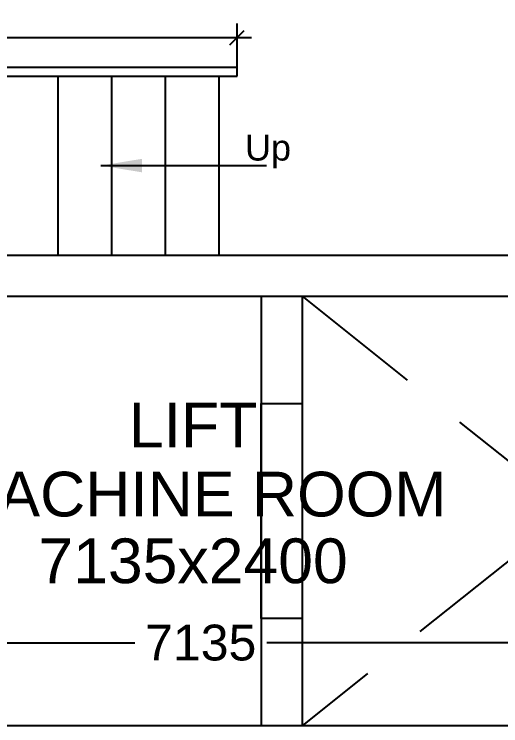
# Model space of a CAD drawing. Extents: x 7897917 to 8423973, y -6487334 to -6173396.
# Drawn here: x 8300707 to 8303425, y -6360362 to -6356386 of the extents above; entities that cross this region are included whole.
import ezdxf
from ezdxf.enums import TextEntityAlignment as Align

# ---------------------------------------------------------------- set-up
doc = ezdxf.new("R2010")
doc.units = 0
doc.header["$LTSCALE"] = 600
doc.header["$MEASUREMENT"] = 0
doc.header["$PDMODE"] = 35
doc.linetypes.add('HIDDEN2', pattern=[0.1875, 0.125, -0.0625])
doc.layers.get('0').update_dxf_attribs({"linetype": 'CONTINUOUS'})
doc.layers.get('Defpoints').update_dxf_attribs({"linetype": 'CONTINUOUS'})
for name, color, linetype in [('DOOR', 32, 'CONTINUOUS'), ('Duct', 8, 'CONTINUOUS'), ('Railing', 21, 'CONTINUOUS'), ('Room Dim', 1, 'CONTINUOUS'), ('Stairscase', 7, 'CONTINUOUS'), ('TEXT', 6, 'CONTINUOUS'), ('Walls', 7, 'CONTINUOUS'), ('Working Dim', 5, 'CONTINUOUS')]:
    doc.layers.add(name, color=color, linetype=linetype)
doc.styles.add('ari', font='arial.ttf')
doc.styles.add('ARIAL', font='arial.ttf')
doc.dimstyles.new('int. dim', dxfattribs={"dimtxt": 450, "dimasz": 80, "dimexe": 80, "dimexo": 0, "dimgap": 70, "dimtad": 0, "dimdec": 0, "dimzin": 12, "dimdsep": 46, "dimtxsty": 'ari', "dimblk": 'OBLIQUE', "dimcen": 2, "dimdle": 80, "dimclrd": 256, "dimclre": 256, "dimclrt": 6, "dimadec": 0, "dimazin": 0, "dimtfac": 1, "dimtdec": 0, "dimtix": 1, "dimtmove": 2, "dimatfit": 3, "dimfxl": 1, "dimtolj": 1, "dimtzin": 0, "dimlwd": -1, "dimlwe": -1, "dimarcsym": 0})

# ---------------------------------------------------------------- blocks, each defined once
blk = doc.blocks.new('_Oblique')
at = {"color": 0, "linetype": 'ByBlock', "lineweight": -2}
blk.add_line((-0.5, -0.5), (0.5, 0.5), dxfattribs=at)
blk = doc.blocks.new('*D2564')
at = {"layer": 'Defpoints', "color": 0, "transparency": 16777216}
for p in [(8305316.1, -6359898.2), (8298181.5, -6360081.2), (8305316.1, -6360081.2)]:
    blk.add_point(p, dxfattribs=at)
at = {"layer": 'Working Dim', "transparency": 16777216}
for p, q in [((8298181.5, -6360081.2), (8298181.5, -6359818.2)), ((8305316.1, -6360081.2), (8305316.1, -6359818.2)), ((8298101.5, -6359898.2), (8301380.3, -6359898.2)), ((8305396.1, -6359898.2), (8302117.4, -6359898.2))]:
    blk.add_line(p, q, dxfattribs=at)
at = {"layer": 'Working Dim', "transparency": 16777216, "xscale": 80, "yscale": 80, "zscale": 80, "rotation": 180}
blk.add_blockref('_Oblique', (8298181.5, -6359898.2), dxfattribs=at)
at = {"layer": 'Working Dim', "transparency": 16777216, "xscale": 80, "yscale": 80, "zscale": 80}
blk.add_blockref('_Oblique', (8305316.1, -6359898.2), dxfattribs=at)
at = {"layer": 'Working Dim', "color": 6, "transparency": 16777216, "insert": (8301748.8, -6359898.2), "char_height": 200, "attachment_point": 5, "style": 'ari'}
blk.add_mtext('\\A1;7135', dxfattribs=at)
blk = doc.blocks.new('*D2578')
at = {"layer": 'Defpoints', "color": 0, "transparency": 16777216}
for p in [(8298502, -6356517.4), (8298502, -6356681.8, 0.7), (8301952.1, -6356681.8, 0.7)]:
    blk.add_point(p, dxfattribs=at)
at = {"layer": 'Working Dim', "transparency": 16777216}
for p, q in [((8298502, -6356681.8), (8298502, -6356437.4)), ((8301952.1, -6356681.8), (8301952.1, -6356437.4)), ((8298422, -6356517.4), (8299858.8, -6356517.4)), ((8302032.1, -6356517.4), (8300595.3, -6356517.4))]:
    blk.add_line(p, q, dxfattribs=at)
at = {"layer": 'Working Dim', "transparency": 16777216, "xscale": 80, "yscale": 80, "zscale": 80, "rotation": 180}
blk.add_blockref('_Oblique', (8298502, -6356517.4), dxfattribs=at)
at = {"layer": 'Working Dim', "transparency": 16777216, "xscale": 80, "yscale": 80, "zscale": 80}
blk.add_blockref('_Oblique', (8301952.1, -6356517.4), dxfattribs=at)
at = {"layer": 'Working Dim', "color": 6, "transparency": 16777216, "insert": (8300227.1, -6356517.4), "char_height": 200, "attachment_point": 5, "style": 'ari'}
blk.add_mtext('\\A1;3450', dxfattribs=at)

msp = doc.modelspace()

# ---------------------------------------------------------------- linework, layer by layer
at = {"layer": 'DOOR', "color": 8, "linetype": 'Continuous', "elevation": 4.594}
msp.add_lwpolyline([(8302316.035, -6358561.756), (8302316.035, -6359761.756), (8302086.035, -6359761.756), (8302086.035, -6358561.756)], close=True, dxfattribs=at)
at = {"layer": 'Duct', "color": 8, "linetype": 'HIDDEN2', "ltscale": 10}
for p, q in [((8302316.035, -6357961.757, 2.894), (8305316.125, -6360361.756, 2.894)), ((8305316.125, -6357961.758, 2.894), (8302316.035, -6360361.756, 2.894))]:
    msp.add_line(p, q, dxfattribs=at)
at = {"layer": 'Railing', "ltscale": 120}
msp.add_line((8301952.111, -6356731.755, 8.025), (8301952.111, -6356681.755, 7.333), dxfattribs=at)
at = {"layer": 'Railing', "ltscale": 120, "elevation": 8.025}
for points in [[(8298502.034, -6357511.757), (8298502.034, -6356681.755), (8301952.111, -6356681.755)], [(8298552.034, -6357511.757), (8298552.034, -6356731.755), (8301952.111, -6356731.755)]]:
    msp.add_lwpolyline(points, dxfattribs=at)
at = {"layer": 'Stairscase', "ltscale": 2}
for p, q in [((8300952.297, -6357731.755, 3.586), (8300952.297, -6356731.755, 3.586)), ((8301252.297, -6357731.755, 3.586), (8301252.297, -6356731.755, 3.586)), ((8301552.297, -6357731.755, 3.586), (8301552.297, -6356731.755, 3.586)), ((8301852.297, -6357731.755, 3.586), (8301852.297, -6356731.755, 3.586))]:
    msp.add_line(p, q, dxfattribs=at)
at = {"layer": 'Walls', "linetype": 'Continuous'}
msp.add_line((8299682.297, -6357731.696, 2.894), (8305316.388, -6357731.697, 2.894), dxfattribs=at)
at = {"layer": 'Walls'}
for p, q in [((8299682.297, -6357961.756, 2.894), (8305316.125, -6357961.758, 2.894)), ((8305316.127, -6360361.756, 2.894), (8298552.034, -6360361.756, 2.894))]:
    msp.add_line(p, q, dxfattribs=at)
at = {"layer": 'Walls', "color": 8}
for p, q in [((8302086.035, -6357961.756, 2.894), (8302086.035, -6360361.756, 2.894)), ((8302316.035, -6357961.756, 2.894), (8302316.035, -6360361.756, 2.894))]:
    msp.add_line(p, q, dxfattribs=at)

# ---------------------------------------------------------------- texts
at = {"layer": 'Room Dim', "style": 'ARIAL'}
msp.add_text('7135x2400', height=250, dxfattribs=at).set_placement((8301706.042, -6359565.085, 3.586), align=Align.CENTER)
at = {"layer": 'Stairscase', "color": 7, "linetype": 'Continuous', "style": 'ARIAL'}
msp.add_text('Up', height=144, dxfattribs=at).set_placement((8302124.709, -6357203.703, 3.586), align=Align.CENTER)
at = {"layer": 'TEXT', "color": 7, "style": 'ARIAL'}
for s, p in [('LIFT', (8301706.042, -6358806.917, 3.586)), ('MACHINE ROOM', (8301724.377, -6359192.204, 3.586))]:
    msp.add_text(s, height=250, dxfattribs=at).set_placement(p, align=Align.CENTER)

# ---------------------------------------------------------------- dimensions: what is measured, and where the dimension line sits
at = {"layer": 'Working Dim'}
dim = msp.add_linear_dim(base=(8298502.034, -6356517.358, 7.333), p1=(8301952.111, -6356681.755, 8.025), p2=(8298502.034, -6356681.755, 8.025), angle=180, dimstyle='int. dim', override={"dimtxt": 200}, dxfattribs=at)
dim.commit()
dim.dimension.update_dxf_attribs({"geometry": '*D2578', "text_midpoint": (8300227.073, -6356517.358, 7.333)})
dim = msp.add_linear_dim(base=(8305316.125, -6359898.229, 2.894), p1=(8298181.535, -6360081.214, 2.894), p2=(8305316.125, -6360081.214, 2.894), dimstyle='int. dim', override={"dimtxt": 200}, dxfattribs=at)
dim.commit()
dim.dimension.update_dxf_attribs({"geometry": '*D2564', "text_midpoint": (8301748.83, -6359898.229, 2.894)})

# ---------------------------------------------------------------- leaders
at = {"layer": 'Stairscase', "color": 7}
msp.add_leader([(8301191.176, -6357231.755, 3.586), (8302116.196, -6357231.755, 3.586)], dimstyle='int. dim', override={"dimasz": 230}, dxfattribs=at)

doc.saveas('drawing.dxf')
